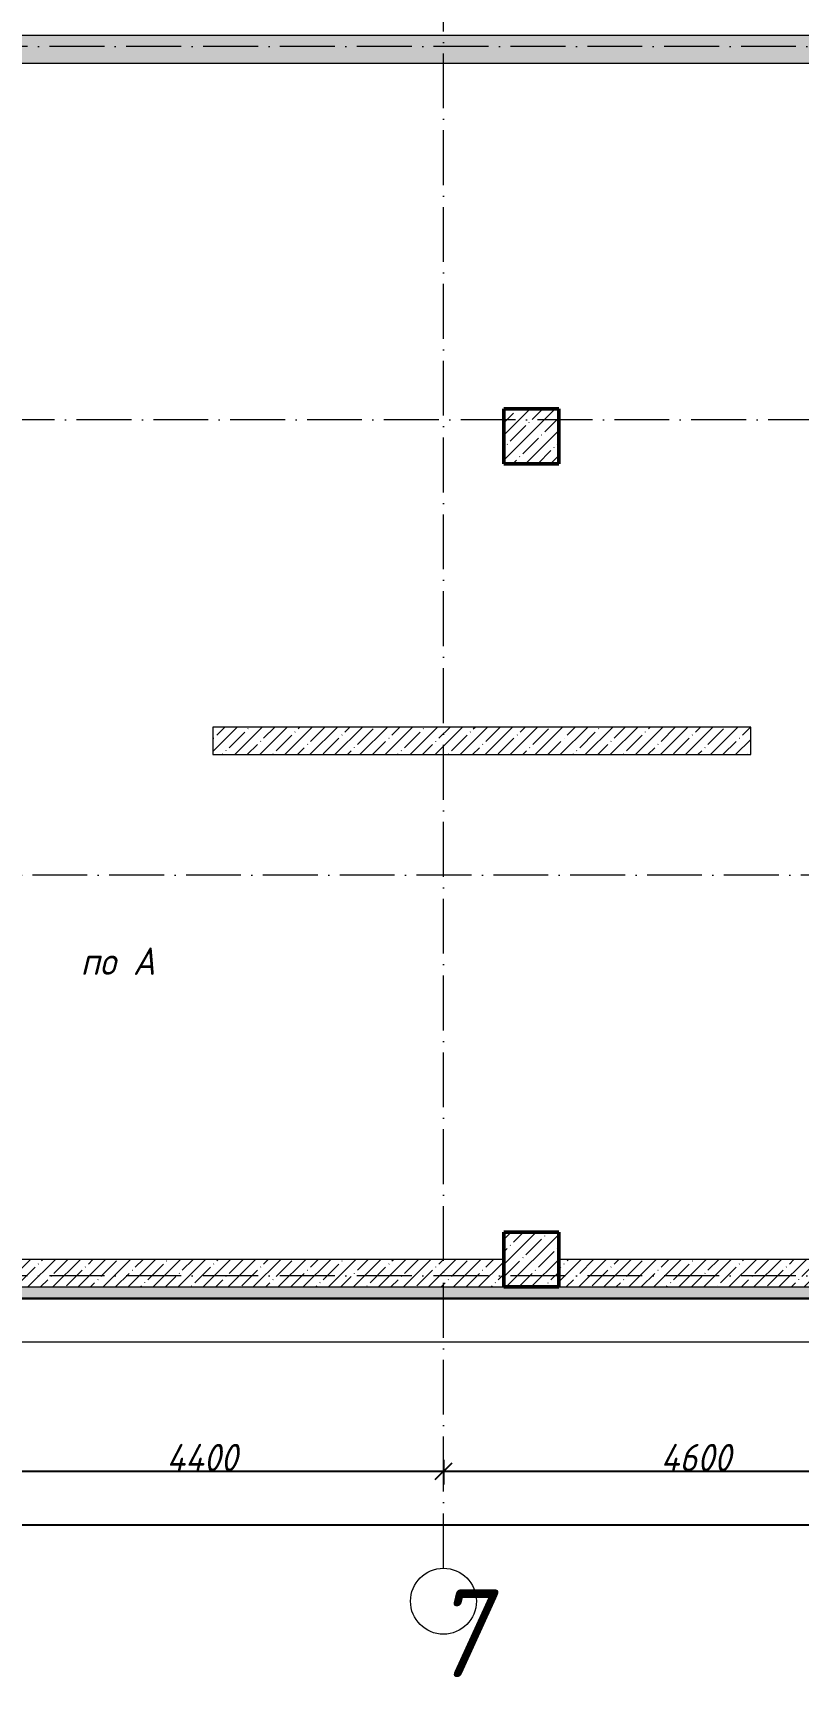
# Model space of a CAD drawing. Header units: millimetres. Extents: x -12989 to 629078, y -109036 to 555275.
# Drawn here: x 519748 to 526720, y 422654 to 437634 of the extents above; entities that cross this region are included whole.
import ezdxf

# ---------------------------------------------------------------- set-up
doc = ezdxf.new("R2010")
doc.units = ezdxf.units.MM
doc.linetypes.add('50_200_ШТРИХ_1Т_ш5_п1_п1_', pattern=[700, 500, -100, 0, -100])
for name, color, linetype, lineweight in [('A-____-____-DIMS', 7, 'Continuous', 9), ('A-____-NOTE-TEXT', 7, 'Continuous', 9), ('A-FLOR-____-OTLN', 7, 'Continuous', 9), ('A-WALL-____-MCUT', 7, 'Continuous', 13), ('A-WALL-____-MCUT-1', 7, 'Continuous', 9), ('A-WALL-____-MCUT-3', 7, 'Continuous', 9), ('A-WALL-____-PATT-1', 7, 'Continuous', 9), ('S-COLS-____-MCUT', 7, 'Continuous', 50), ('S-COLS-____-OTLN', 7, 'Continuous', 9), ('S-GRID-____-IDEN', 7, 'Continuous', 9), ('S-GRID-____-OTLN-1', 7, '50_200_ШТРИХ_1Т_ш5_п1_п1_', 9)]:
    doc.layers.add(name, color=color, linetype=linetype, lineweight=lineweight)
doc.styles.add('ISOCPEUR_I', font='isocpeui.ttf', dxfattribs={"width": 0.9, "height": 2.5})
doc.styles.add('ISOCPEUR_I_9', font='isocpeui.ttf', dxfattribs={"width": 0.9, "height": 250})
doc.dimstyles.new('ISO-2_5_0_9К_БОЛЬШОЙ_ОСИ', dxfattribs={"dimscale": 304.8, "dimtxt": 248.995294, "dimasz": 0.492126, "dimexe": 0.393701, "dimexo": 0, "dimgap": 0, "dimtad": 1, "dimdec": 0, "dimzin": 0, "dimdsep": 46, "dimtxsty": 'ISOCPEUR_I_9', "dimblk1": 'OBLIQUE', "dimblk2": 'OBLIQUE', "dimsah": 1, "dimcen": 0.09, "dimdle": 0.393701, "dimazin": 0, "dimtfac": 1, "dimtdec": 4, "dimtix": 1, "dimtmove": 0, "dimatfit": 3, "dimfxl": 1, "dimtvp": 1, "dimtolj": 1, "dimtzin": 0, "dimarcsym": 2})
pattern_1 = [(45, (513638.8, 428127.92), (-114.0493, 114.0493), []), (45, (513752.85, 428127.92), (-114.0493, 114.0493), [201.612, -40.322, 3.353, -36.97])]

# ---------------------------------------------------------------- blocks, each defined once
blk = doc.blocks.new('BSC_Колонна _Прямоугольная - 500х500-V70-АР1_Кладочный план подвала в осях 1-64_А-ГГ')
at = {"layer": 'S-COLS-____-OTLN'}
h = blk.add_hatch(dxfattribs=at)
h.set_pattern_fill('FP_81', color=256, style=0, pattern_type=2)
h.set_pattern_definition([(45, (-10650, 1668.96), (-114.0493, 114.0493), []), (45, (-10535.95, 1668.96), (-114.0493, 114.0493), [201.612, -40.322, 3.353, -36.97])])
h.paths.add_polyline_path([(-250, -250), (250, -250), (250, 250), (-250, 250)], flags=0)
at = {"layer": 'S-COLS-____-MCUT'}
for p, q in [((250, 250), (-250, 250)), ((-250, 250), (-250, -250)), ((250, -250), (250, 250)), ((-250, -250), (250, -250))]:
    blk.add_line(p, q, dxfattribs=at)
blk = doc.blocks.new('BSC_Колонна _Прямоугольная - 500х500-V71-АР1_Кладочный план подвала в осях 1-64_А-ГГ')
at = {"layer": 'S-COLS-____-OTLN'}
h = blk.add_hatch(dxfattribs=at)
h.set_pattern_fill('FP_82', color=256, style=0, pattern_type=2)
h.set_pattern_definition([(45, (-10650, -5831.04), (-114.0493, 114.0493), []), (45, (-10535.95, -5831.04), (-114.0493, 114.0493), [201.612, -40.322, 3.353, -36.97])])
h.paths.add_polyline_path([(-250, -250), (250, -250), (250, 250), (-250, 250)], flags=0)
at = {"layer": 'S-COLS-____-MCUT'}
for p, q in [((250, 250), (-250, 250)), ((-250, 250), (-250, -250)), ((250, -250), (250, 250)), ((-250, -250), (250, -250))]:
    blk.add_line(p, q, dxfattribs=at)
blk = doc.blocks.new('Ось сетки - Круг_Ø6_00__ISO-2_5_0_9K_-25732049-АР1_Кладочный план подвала в осях 1-64_А-ГГ')
at = {"layer": 'S-GRID-____-IDEN'}
blk.add_circle((0, 0), 3, dxfattribs=at)
blk = doc.blocks.new('_Oblique')
at = {"color": 0, "linetype": 'ByBlock', "lineweight": -2}
blk.add_line((-0.5, -0.5), (0.5, 0.5), dxfattribs=at)
blk = doc.blocks.new('*D6463')
at = {"layer": 'A-____-____-DIMS', "color": 0, "lineweight": -2, "transparency": 16777216}
for p, q in [((519089, 424635), (519089, 424409)), ((523489, 424635), (523489, 424409)), ((518969, 424529), (523609, 424529))]:
    blk.add_line(p, q, dxfattribs=at)
at = {"layer": 'Defpoints', "color": 0, "transparency": 16777216}
for p in [(519089, 424635), (523489, 424635), (523489, 424529)]:
    blk.add_point(p, dxfattribs=at)
at = {"layer": 'A-____-____-DIMS', "color": 0, "lineweight": -2, "transparency": 16777216, "xscale": 150, "yscale": 150, "zscale": 150, "rotation": 180}
blk.add_blockref('_Oblique', (519089, 424529), dxfattribs=at)
at = {"layer": 'A-____-____-DIMS', "color": 0, "lineweight": -2, "transparency": 16777216, "xscale": 150, "yscale": 150, "zscale": 150}
blk.add_blockref('_Oblique', (523489, 424529), dxfattribs=at)
at = {"layer": 'A-____-____-DIMS', "color": 0, "transparency": 16777216, "insert": (521289, 424654), "char_height": 250, "width": 804.45, "attachment_point": 5, "style": 'ISOCPEUR_I_9'}
blk.add_mtext('\\A1;4400', dxfattribs=at)
blk = doc.blocks.new('*D6464')
at = {"layer": 'A-____-____-DIMS', "color": 0, "lineweight": -2, "transparency": 16777216}
for p, q in [((523489, 424635), (523489, 424409)), ((528089, 424635), (528089, 424409)), ((523369, 424529), (528209, 424529))]:
    blk.add_line(p, q, dxfattribs=at)
at = {"layer": 'Defpoints', "color": 0, "transparency": 16777216}
for p in [(523489, 424635), (528089, 424635), (528089, 424529)]:
    blk.add_point(p, dxfattribs=at)
at = {"layer": 'A-____-____-DIMS', "color": 0, "lineweight": -2, "transparency": 16777216, "xscale": 150, "yscale": 150, "zscale": 150, "rotation": 180}
blk.add_blockref('_Oblique', (523489, 424529), dxfattribs=at)
at = {"layer": 'A-____-____-DIMS', "color": 0, "lineweight": -2, "transparency": 16777216, "xscale": 150, "yscale": 150, "zscale": 150}
blk.add_blockref('_Oblique', (528089, 424529), dxfattribs=at)
at = {"layer": 'A-____-____-DIMS', "color": 0, "transparency": 16777216, "insert": (525789, 424654), "char_height": 250, "width": 781.46, "attachment_point": 5, "style": 'ISOCPEUR_I_9'}
blk.add_mtext('\\A1;4600', dxfattribs=at)
blk = doc.blocks.new('*D6491')
at = {"layer": 'A-____-____-DIMS', "color": 0, "lineweight": -2, "transparency": 16777216}
for p, q in [((511289, 424147), (511289, 423921)), ((614789, 424147), (614789, 423921)), ((511169, 424041), (614909, 424041))]:
    blk.add_line(p, q, dxfattribs=at)
at = {"layer": 'Defpoints', "color": 0, "transparency": 16777216}
for p in [(511289, 424147), (614789, 424147), (614789, 424041)]:
    blk.add_point(p, dxfattribs=at)
at = {"layer": 'A-____-____-DIMS', "color": 0, "lineweight": -2, "transparency": 16777216, "xscale": 150, "yscale": 150, "zscale": 150, "rotation": 180}
blk.add_blockref('_Oblique', (511289, 424041), dxfattribs=at)
at = {"layer": 'A-____-____-DIMS', "color": 0, "lineweight": -2, "transparency": 16777216, "xscale": 150, "yscale": 150, "zscale": 150}
blk.add_blockref('_Oblique', (614789, 424041), dxfattribs=at)
at = {"layer": 'A-____-____-DIMS', "color": 0, "transparency": 16777216, "insert": (563039, 424166), "char_height": 250, "width": 1080.26, "attachment_point": 5, "style": 'ISOCPEUR_I_9'}
blk.add_mtext('\\A1;103500', dxfattribs=at)

msp = doc.modelspace()

# ---------------------------------------------------------------- hatches: boundary and pattern name
at = {"layer": 'A-WALL-____-PATT-1'}
h = msp.add_hatch(dxfattribs=at)
h.set_pattern_fill('FP_1', color=256, style=0, pattern_type=2)
h.set_pattern_definition(pattern_1)
h.paths.add_polyline_path([(538368.4809, 437358.9591), (539438.8036, 437358.9591), (539438.8036, 437608.9591), (518488.9457, 437608.9591), (518488.9457, 437358.9591), (536600.9777, 437358.9591)], flags=0)
h.paths.add_polyline_path([(516988.9457, 437358.9591), (516987.9457, 437608.9591), (514088.8036, 437608.9591), (514088.8036, 437358.9591), (516987.9457, 437358.9591)], flags=0)
h.paths.add_polyline_path([(512588.8036, 437358.9591), (512588.8036, 437608.9591), (511688.8036, 437608.9591), (511688.8036, 437358.9591)], flags=0)
h = msp.add_hatch(dxfattribs=at)
h.set_pattern_fill('FP_1', color=256, style=0, pattern_type=2)
h.set_pattern_definition(pattern_1)
h.paths.add_polyline_path([(526288.8036, 431058.9591), (526288.8036, 431308.9591), (521388.8036, 431308.9591), (521388.8036, 431058.9591)], flags=0)
h = msp.add_hatch(dxfattribs=at)
h.set_pattern_fill('FP_1', color=256, style=0, pattern_type=2)
h.set_pattern_definition(pattern_1)
h.paths.add_polyline_path([(524038.8036, 426208.9591), (524038.8036, 426458.9591), (519438.8036, 426458.9591), (519438.8036, 426208.9591), (520693.4486, 426208.9591)], flags=0)
h = msp.add_hatch(dxfattribs=at)
h.set_pattern_fill('FP_1', color=256, style=0, pattern_type=2)
h.set_pattern_definition(pattern_1)
h.paths.add_polyline_path([(528038.8036, 426208.9591), (528038.8036, 426458.9591), (524538.8036, 426458.9591), (524538.8036, 426208.9591)], flags=0)
h = msp.add_hatch(dxfattribs=at)
h.set_pattern_fill('FP_91', color=256, style=0, pattern_type=2)
h.set_pattern_definition([(0, (513638.804, 428127.92), (120.968, 69.841), [80.645, -161.29]), (120, (513638.804, 428127.92), (-120.96808, 69.84086), [80.645, -161.29]), (60, (513638.804, 428127.92), (-8e-05, 139.68186), [0, -161.29, 80.645, 0])])
h.paths.add_polyline_path([(614990.8036, 426106.9591), (614990.8036, 426206.9591), (511186.8036, 426206.9591), (511186.8036, 426106.9591), (612603.6164, 426106.9591)], flags=0)

# ---------------------------------------------------------------- linework, layer by layer
at = {"layer": 'A-FLOR-____-OTLN'}
msp.add_line((510688.8036, 425708.9591), (551938.8036, 425708.9591), dxfattribs=at)
at = {"layer": 'A-WALL-____-MCUT'}
for p, q in [((511078.8036, 426098.9591), (614998.8036, 426098.9591)), ((614990.8036, 426106.9591), (511086.8036, 426106.9591))]:
    msp.add_line(p, q, dxfattribs=at)
at = {"layer": 'A-WALL-____-MCUT-1'}
for p, q in [((539438.8036, 437608.9591), (518488.9457, 437608.9591)), ((518488.9457, 437358.9591), (539438.8036, 437358.9591)), ((526288.8036, 431308.9591), (521388.8036, 431308.9591)), ((521388.8036, 431308.9591), (521388.8036, 431058.9591)), ((526288.8036, 431058.9591), (526288.8036, 431308.9591)), ((521388.8036, 431058.9591), (526288.8036, 431058.9591)), ((524038.8036, 426458.9591), (519438.8036, 426458.9591)), ((528038.8036, 426458.9591), (524538.8036, 426458.9591)), ((519438.8036, 426208.9591), (524038.8036, 426208.9591)), ((524538.8036, 426208.9591), (528038.8036, 426208.9591))]:
    msp.add_line(p, q, dxfattribs=at)
at = {"layer": 'A-WALL-____-MCUT-3'}
msp.add_line((614890.8036, 426206.9591), (511186.8036, 426206.9591), dxfattribs=at)
at = {"layer": 'S-GRID-____-OTLN-1'}
for p, q in [((523488.8036, 423645.3108), (523488.8036, 478008.8768)), ((617713.2102, 437508.9591), (509176.2739, 437508.9591)), ((603957.5909, 434108.9591), (508970.0334, 434108.9591)), ((617557.3972, 429958.9591), (508970.0334, 429958.9591)), ((617713.2102, 426308.9591), (508970.0334, 426308.9591))]:
    msp.add_line(p, q, dxfattribs=at)

# ---------------------------------------------------------------- block references
at = {"layer": 'S-COLS-____-OTLN'}
for name, p in [('BSC_Колонна _Прямоугольная - 500х500-V71-АР1_Кладочный план подвала в осях 1-64_А-ГГ', (524288.8036, 433958.9591)), ('BSC_Колонна _Прямоугольная - 500х500-V70-АР1_Кладочный план подвала в осях 1-64_А-ГГ', (524288.8036, 426458.9591))]:
    msp.add_blockref(name, p, dxfattribs=at)
at = {"layer": 'S-GRID-____-IDEN', "xscale": 99.99999999999993, "yscale": 99.99999999999993, "zscale": 99.99999999999993}
msp.add_blockref('Ось сетки - Круг_Ø6_00__ISO-2_5_0_9K_-25732049-АР1_Кладочный план подвала в осях 1-64_А-ГГ', (523488.8036, 423345.3108), dxfattribs=at)

# ---------------------------------------------------------------- texts
at = {"layer": 'A-____-NOTE-TEXT', "char_height": 250, "attachment_point": 1, "style": 'ISOCPEUR_I'}
for s, insert, width in [('по', (520183.5965, 429301.6493), 404.0505), ('\\fISOCPEUR|b0|i1|c204|p34|;\\W.9;А', (520659.8465, 429301.6493), 252.531563)]:
    msp.add_mtext(s, dxfattribs=dict(at, insert=insert, width=width))
at = {"layer": 'S-GRID-____-IDEN', "insert": (523367.1252, 423454.0855), "char_height": 800, "width": 202.02525, "attachment_point": 1, "style": 'ISOCPEUR_I'}
msp.add_mtext('\\fISOCPEUR|b0|i1|c204|p34|;\\W.9;7', dxfattribs=at)

# ---------------------------------------------------------------- dimensions: what is measured, and where the dimension line sits
at = {"layer": 'A-____-____-DIMS'}
for base, p1, p2, override, picture, middle in [((523488.8036, 424529.3942), (519088.8036, 424635.4602), (523488.8036, 424635.4602), {"dimtxt": 400, "dimpost": '<>', "dimfxl": 4400}, '*D6463', (521288.8036, 424654.3942)), ((528088.8036, 424529.3942), (523488.8036, 424635.4602), (528088.8036, 424635.4602), {"dimtxt": 400, "dimpost": '<>', "dimfxl": 4600}, '*D6464', (525788.8036, 424654.3942)), ((614788.8036, 424041.1871), (511288.8036, 424147.2531), (614788.8036, 424147.2531), {"dimtxt": 400, "dimpost": '<>', "dimfxl": 103500}, '*D6491', (563038.8036, 424166.1871))]:
    dim = msp.add_linear_dim(base=base, p1=p1, p2=p2, dimstyle='ISO-2_5_0_9К_БОЛЬШОЙ_ОСИ', override=override, dxfattribs=at)
    dim.commit()
    dim.dimension.update_dxf_attribs({"geometry": picture, "text_midpoint": middle})

doc.saveas('drawing.dxf')
